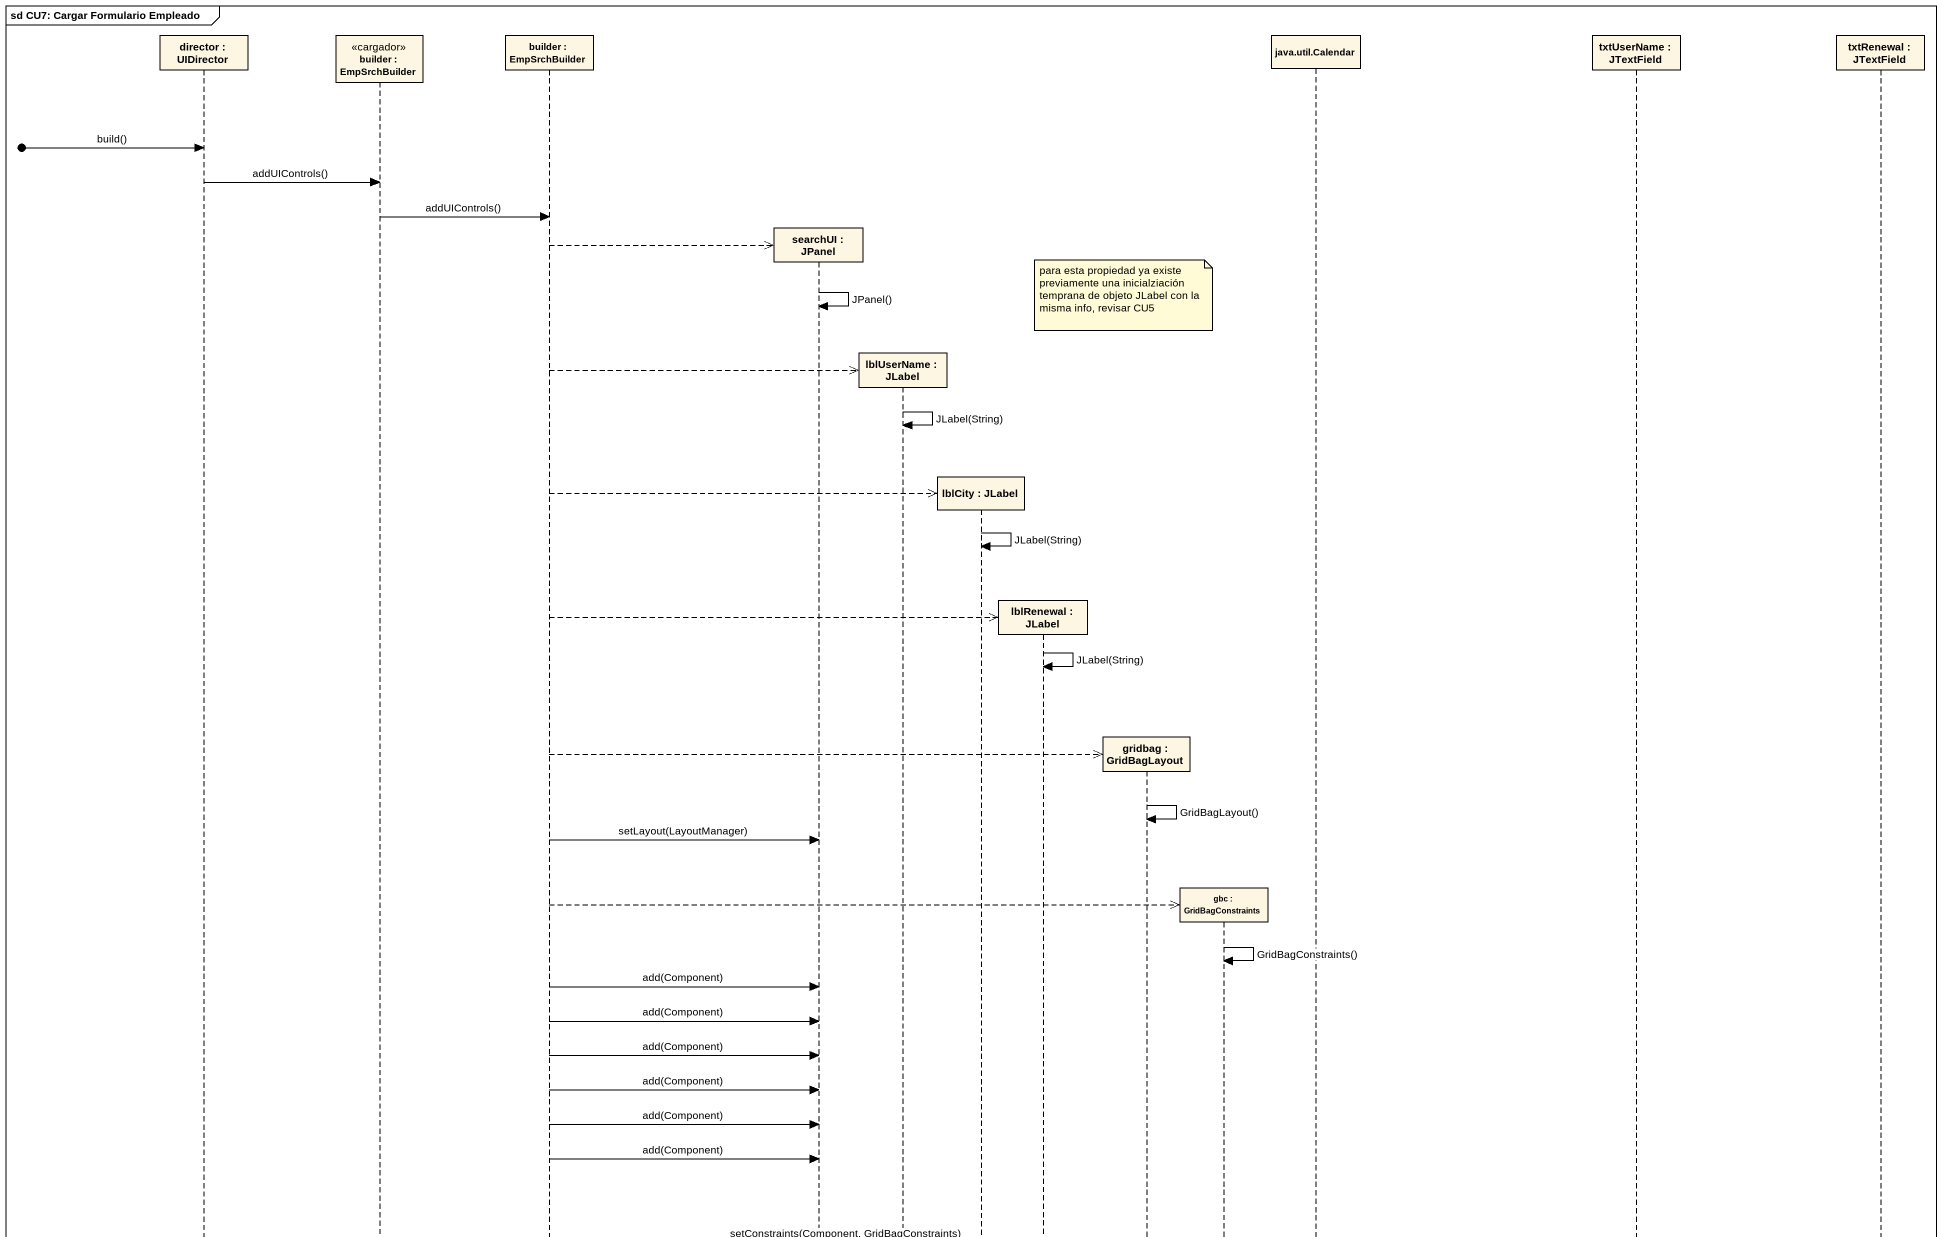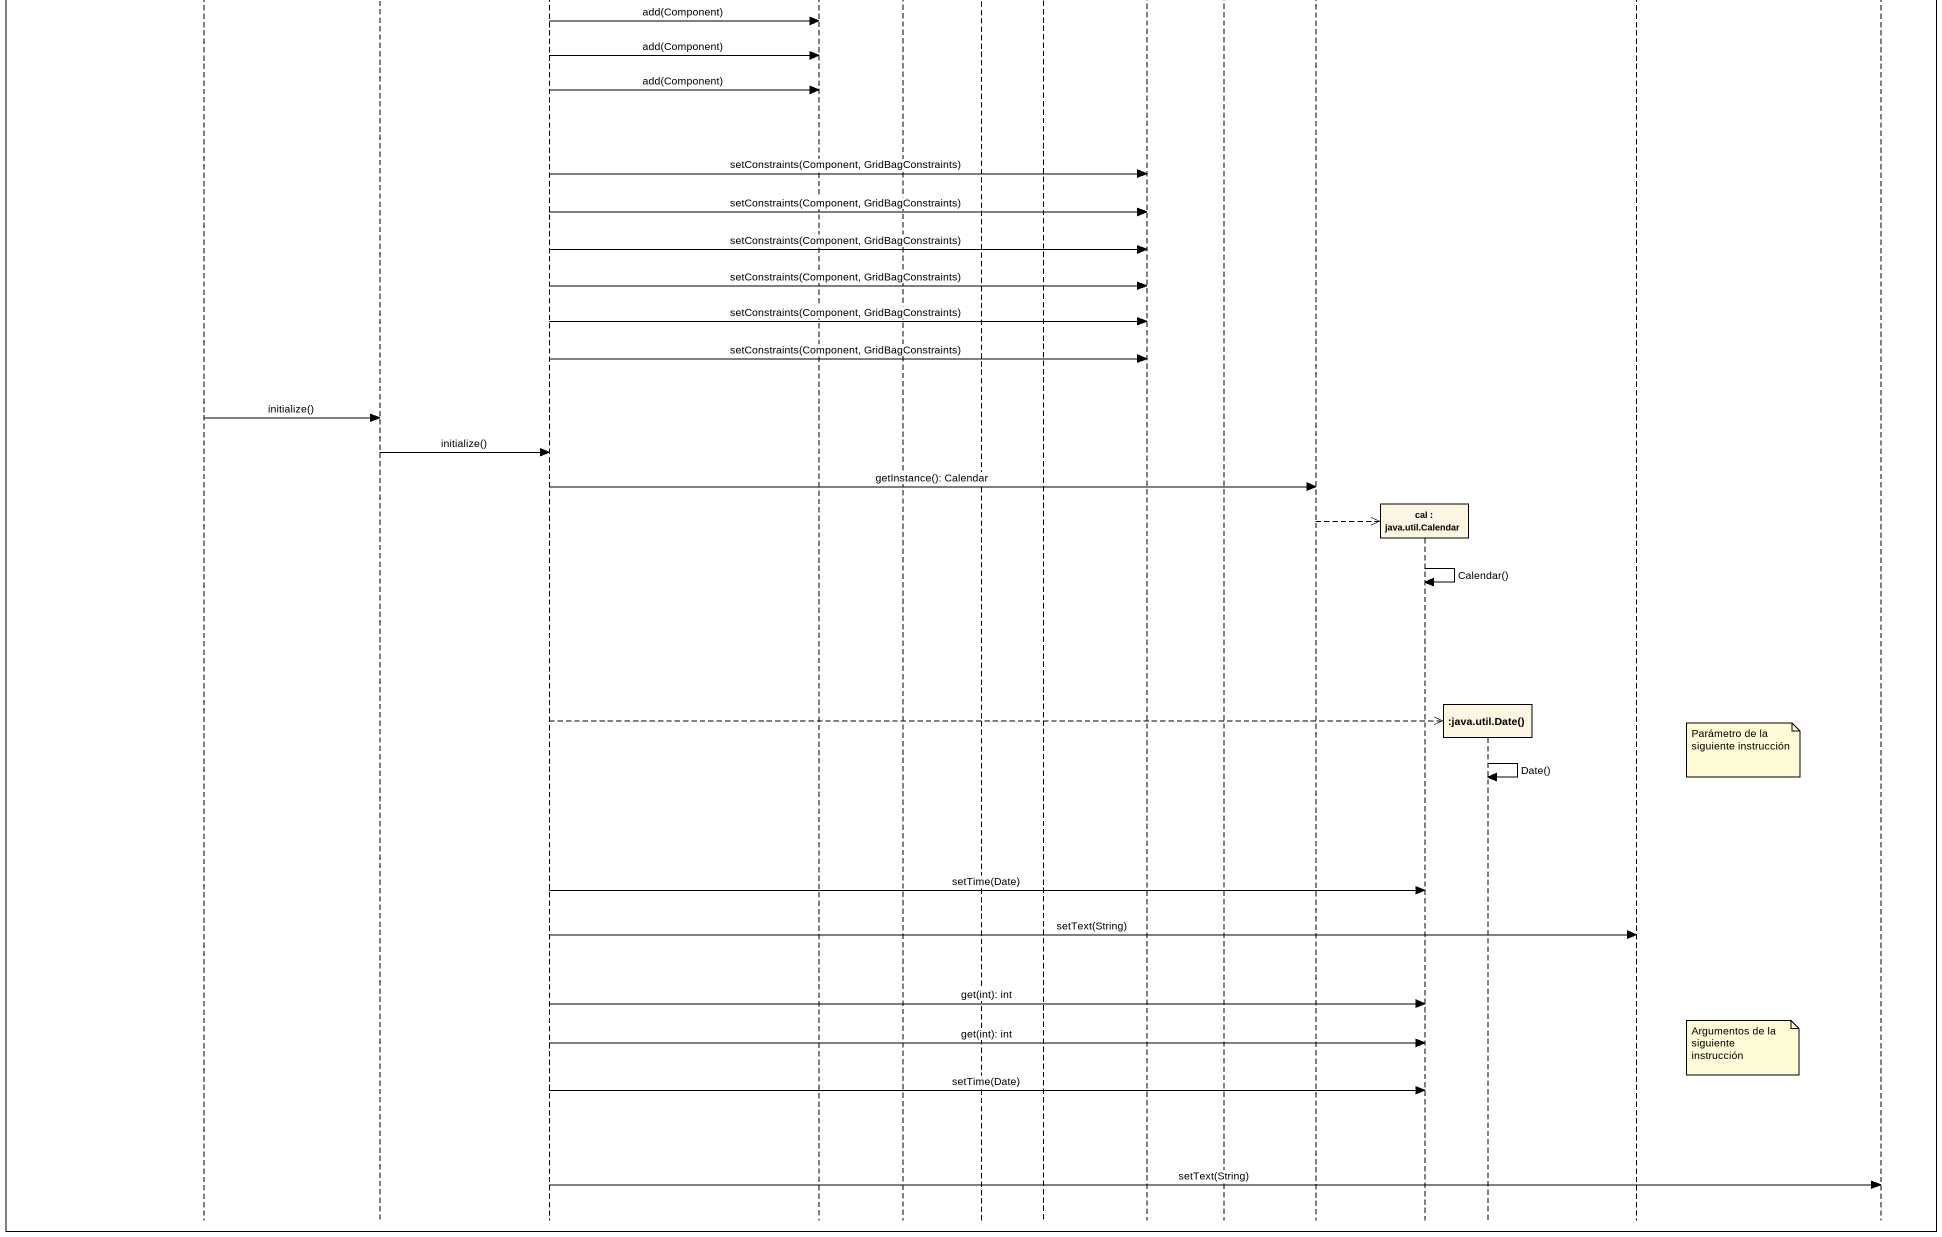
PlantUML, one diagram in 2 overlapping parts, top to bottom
@startuml
mainframe sd CU7: Cargar Formulario Empleado
hide footbox
participant "director : UIDirector" as director
participant "builder : EmpSrchBuilder" as builder <<cargador>>
participant "builder : EmpSrchBuilder" as builder_2
participant "searchUI : JPanel" as searchUI
participant "lblUserName : JLabel" as lblUserName
participant "lblCity : JLabel" as lblCity
participant "lblRenewal : JLabel" as lblRenewal
participant "gridbag : GridBagLayout" as gridbag
participant "gbc : GridBagConstraints" as gbc
participant "java.util.Calendar" as java_util_Calendar
participant "cal : java.util.Calendar" as cal
participant ":java.util.Date()" as java_util_Date
participant "txtUserName : JTextField" as txtUserName
participant "txtRenewal : JTextField" as txtRenewal

[o-> director : build()
director -> builder : addUIControls()
builder -> builder_2 : addUIControls()
builder_2 -->> searchUI **
searchUI -> searchUI : JPanel()
note over gridbag : para esta propiedad ya existe previamente una inicialziación temprana de objeto JLabel con la misma info, revisar CU5
builder_2 -->> lblUserName **
lblUserName -> lblUserName : JLabel(String)
builder_2 -->> lblCity **
lblCity -> lblCity : JLabel(String)
builder_2 -->> lblRenewal **
lblRenewal -> lblRenewal : JLabel(String)
builder_2 -->> gridbag **
gridbag -> gridbag : GridBagLayout()
builder_2 -> searchUI : setLayout(LayoutManager)
builder_2 -->> gbc **
gbc -> gbc : GridBagConstraints()
builder_2 -> searchUI : add(Component)
builder_2 -> searchUI : add(Component)
builder_2 -> searchUI : add(Component)
builder_2 -> searchUI : add(Component)
builder_2 -> searchUI : add(Component)
builder_2 -> searchUI : add(Component)
builder_2 -> gridbag : setConstraints(Component, GridBagConstraints)
builder_2 -> gridbag : setConstraints(Component, GridBagConstraints)
builder_2 -> gridbag : setConstraints(Component, GridBagConstraints)
builder_2 -> gridbag : setConstraints(Component, GridBagConstraints)
builder_2 -> gridbag : setConstraints(Component, GridBagConstraints)
builder_2 -> gridbag : setConstraints(Component, GridBagConstraints)
director -> builder : initialize()
builder -> builder_2 : initialize()
builder_2 -> java_util_Calendar : getInstance(): Calendar
java_util_Calendar -->> cal **
cal -> cal : Calendar()
builder_2 -->> java_util_Date **
note right of txtUserName : Parámetro de la siguiente instrucción
java_util_Date -> java_util_Date : Date()
builder_2 -> cal : setTime(Date)
builder_2 -> txtUserName : setText(String)
builder_2 -> cal : get(int): int
builder_2 -> cal : get(int): int
note right of txtUserName : Argumentos de la siguiente instrucción
builder_2 -> cal : setTime(Date)
builder_2 -> txtRenewal : setText(String)
@enduml
